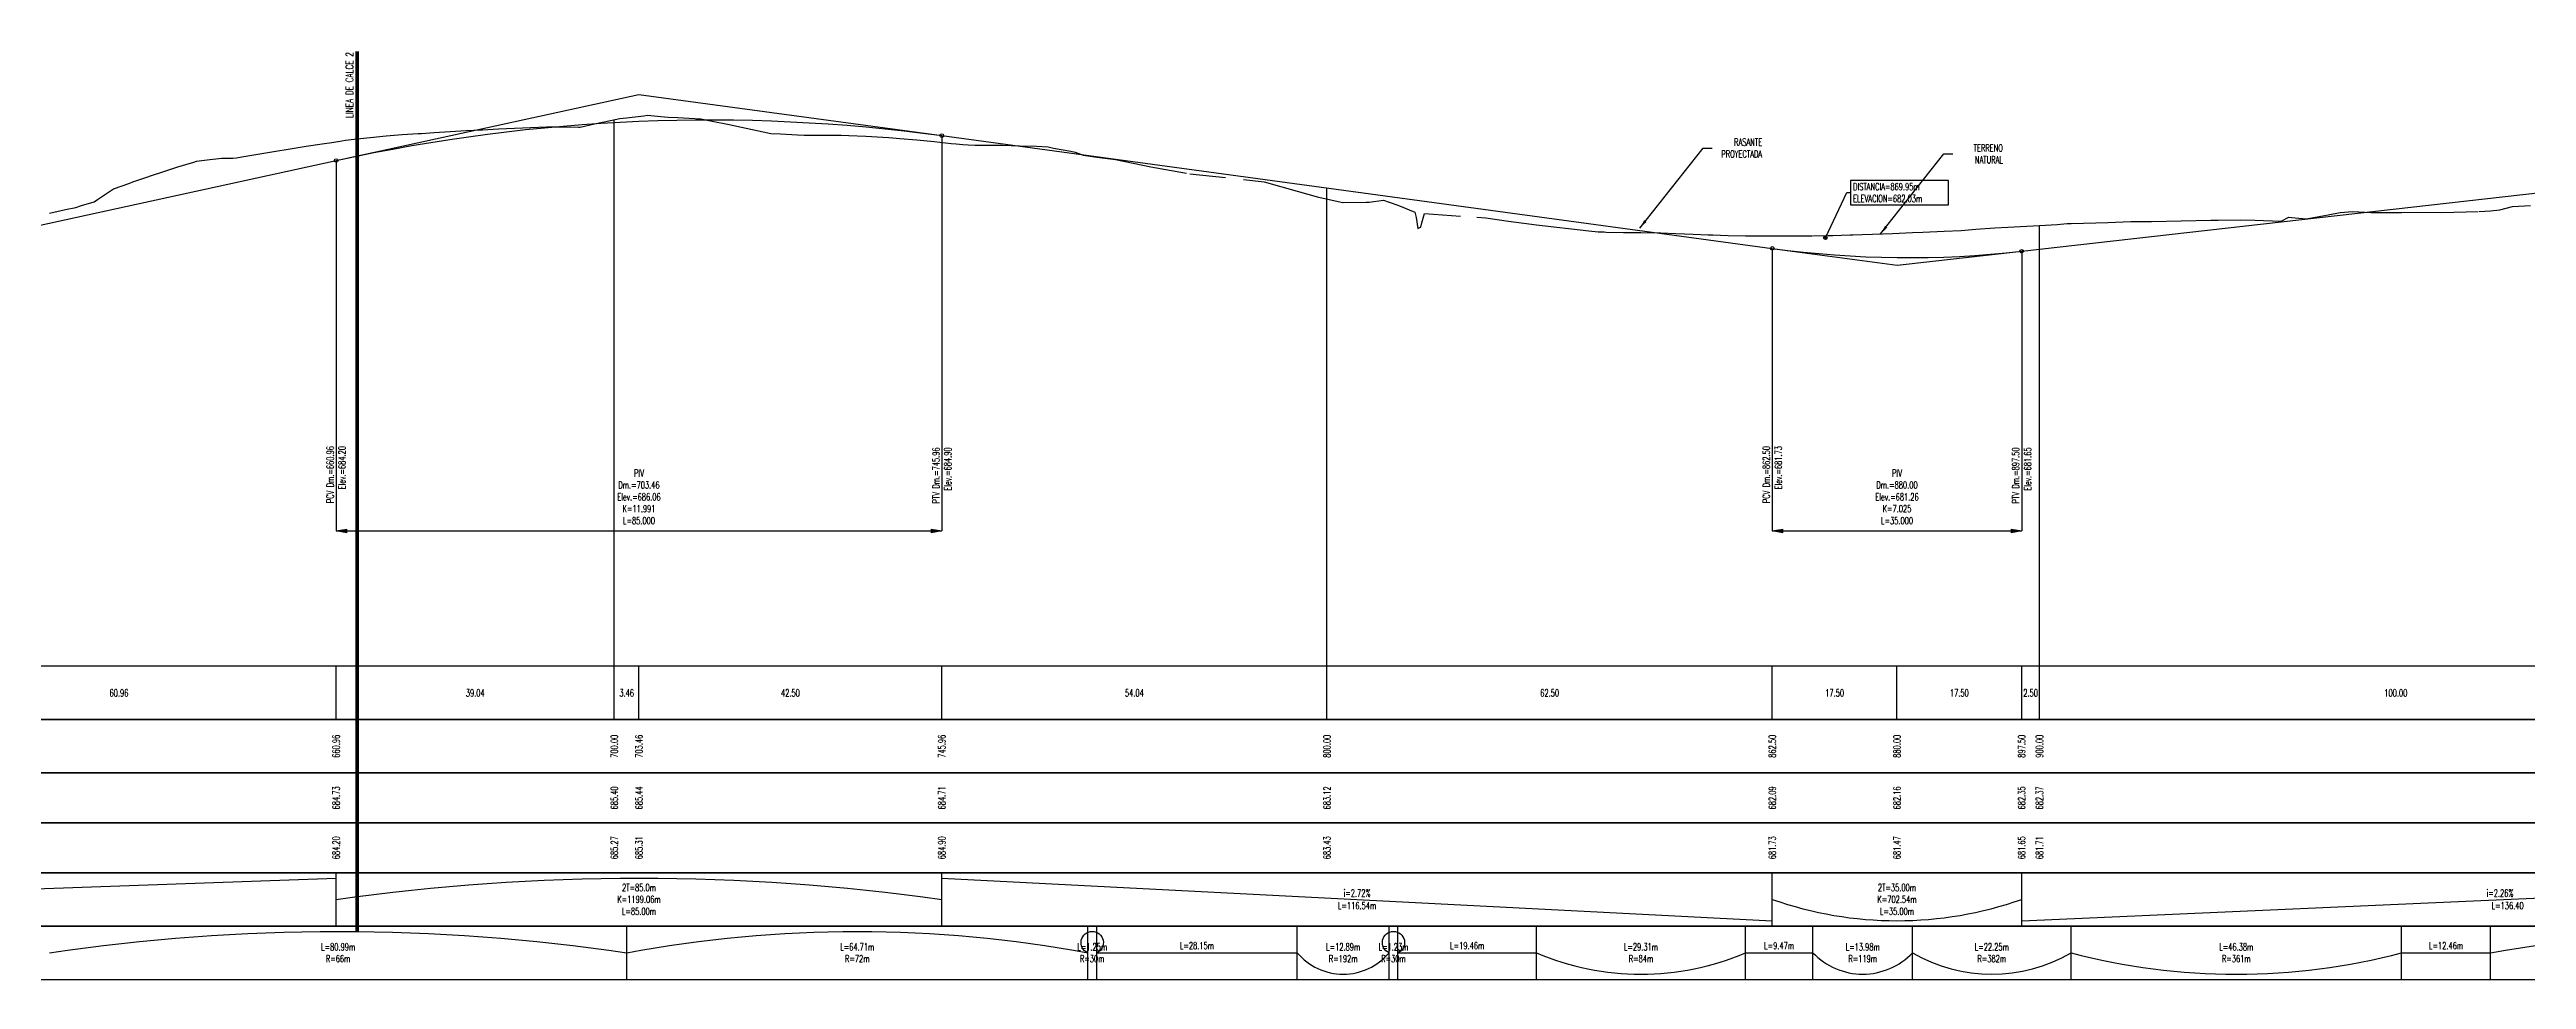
# Model space of a CAD drawing. Extents: x 350769 to 354978, y 6304672 to 6307963.
# Drawn here: x 354455.6 to 354803.2, y 6305572.6 to 6305703.2 of the extents above; entities that cross this region are included whole.
import ezdxf
from ezdxf.enums import TextEntityAlignment as Align

# ---------------------------------------------------------------- set-up
doc = ezdxf.new("R2010")
doc.units = 0
for name, pattern in [('CENTER', [50.8, 31.75, -6.35, 6.35, -6.35]), ('DASHDOTX2', [2, 1, -0.5, 0, -0.5]), ('DASHED', [19.05, 12.7, -6.35])]:
    doc.linetypes.add(name, pattern=pattern)
doc.layers.get('0').update_dxf_attribs({"linetype": 'CONTINUOUS'})
for name, color, linetype in [('04_Pav ext_Cortes', 3, 'CONTINUOUS'), ('04_Pav ext_Txt Cortes', 2, 'CONTINUOUS'), ('C-CARR-OBRA-PATR', 4, 'CONTINUOUS'), ('C-ROAD-PROF', 3, 'CONTINUOUS'), ('C-ROAD-PROF-TEXT', 2, 'CONTINUOUS')]:
    doc.layers.add(name, color=color, linetype=linetype)
doc.layers.add('TEXTOS-PERFILES', color=7, linetype='CONTINUOUS', lineweight=20)
doc.styles.add('ROMANS', font='romans.shx', dxfattribs={"width": 0.65})
doc.dimstyles.new('2F500', dxfattribs={"dimtxt": 1, "dimasz": 1, "dimexe": 0.35, "dimexo": 0.35, "dimgap": 0.25, "dimtad": 1, "dimdsep": 46, "dimtxsty": 'ROMANS', "dimcen": 0, "dimclrd": 7, "dimclre": 7, "dimclrt": 2, "dimaunit": 2, "dimadec": 1, "dimazin": 0, "dimtfac": 1, "dimtmove": 0, "dimatfit": 3, "dimfxl": 0.35, "dimfxlon": 1, "dimtolj": 1, "dimtzin": 0, "dimarcsym": 1})
doc.dimstyles.get("Standard").update_dxf_attribs({"dimtxt": 0.18, "dimasz": 0.18, "dimexe": 0.18, "dimexo": 0.0625, "dimgap": 0.09, "dimtad": 0, "dimtih": 1, "dimtoh": 1, "dimdec": 4, "dimzin": 0, "dimdsep": 46, "dimtxsty": 'STANDARD', "dimcen": 0.09, "dimadec": 0, "dimazin": 0, "dimtfac": 1, "dimtdec": 4, "dimtofl": 0, "dimtmove": 0, "dimatfit": 3, "dimfxl": 1, "dimtolj": 1, "dimtzin": 0, "dimarcsym": 0})

# ---------------------------------------------------------------- blocks, each defined once
blk = doc.blocks.new('*U1005')
at = {"layer": 'C-ROAD-PROF', "color": 7, "linetype": 'DASHED', "lineweight": -3, "ltscale": 0.4}
for p, q in [((355891.81, 6305224.87), (355894.06, 6305225.36)), ((355894.06, 6305225.36), (355895.35, 6305225.62)), ((355895.35, 6305225.62), (355896.31, 6305225.74)), ((355896.31, 6305225.74), (355898.71, 6305226.01)), ((355898.71, 6305226.01), (355899.24, 6305226.08)), ((355899.24, 6305226.08), (355901.1, 6305225.91)), ((355901.1, 6305225.91), (355902.14, 6305225.82)), ((355902.14, 6305225.82), (355903.5, 6305225.75)), ((355903.5, 6305225.75), (355905.9, 6305225.62)), ((355905.9, 6305225.62), (355906.73, 6305225.58)), ((355906.73, 6305225.58), (355908.29, 6305225.27)), ((355908.29, 6305225.27), (355910.69, 6305224.79)), ((355851.32, 6305221.72), (355853.57, 6305222.06)), ((355853.57, 6305222.06), (355854.94, 6305222.26)), ((355854.94, 6305222.26), (355855.8, 6305222.42)), ((355855.8, 6305222.42), (355855.82, 6305222.42)), ((355855.82, 6305222.42), (355856.84, 6305222.57)), ((355856.84, 6305222.57), (355858.07, 6305222.72)), ((355858.07, 6305222.72), (355860.32, 6305222.98)), ((355860.32, 6305222.98), (355862.57, 6305223.21)), ((355862.57, 6305223.21), (355863.11, 6305223.26)), ((355863.11, 6305223.26), (355864.82, 6305223.38)), ((355864.82, 6305223.38), (355867.06, 6305223.51)), ((355867.06, 6305223.51), (355867.52, 6305223.53)), ((355867.52, 6305223.53), (355869.31, 6305223.66)), ((355869.31, 6305223.66), (355871.56, 6305223.8)), ((355871.56, 6305223.8), (355873.81, 6305223.93)), ((355873.81, 6305223.93), (355875.87, 6305224.02)), ((355875.87, 6305224.02), (355876.06, 6305224.03)), ((355876.06, 6305224.03), (355878.31, 6305224.17)), ((355878.31, 6305224.17), (355879.43, 6305224.22)), ((355879.43, 6305224.22), (355880.56, 6305224.28)), ((355880.56, 6305224.28), (355882.81, 6305224.38)), ((355882.81, 6305224.38), (355885.06, 6305224.45)), ((355885.06, 6305224.45), (355885.71, 6305224.47)), ((355885.71, 6305224.47), (355887.31, 6305224.46)), ((355887.31, 6305224.46), (355889.56, 6305224.42)), ((355889.56, 6305224.42), (355889.77, 6305224.41)), ((355889.77, 6305224.41), (355891.81, 6305224.87)), ((355910.69, 6305224.79), (355913.09, 6305224.29)), ((355913.09, 6305224.29), (355915.48, 6305223.76)), ((355915.48, 6305223.76), (355916.55, 6305223.51)), ((355916.55, 6305223.51), (355917.88, 6305223.46)), ((355917.88, 6305223.46), (355920.28, 6305223.34)), ((355920.28, 6305223.34), (355921.24, 6305223.28)), ((355921.24, 6305223.28), (355922.67, 6305223.29)), ((355922.67, 6305223.29), (355925.07, 6305223.29)), ((355925.07, 6305223.29), (355926.39, 6305223.28)), ((355926.39, 6305223.28), (355927.47, 6305223.24)), ((355927.47, 6305223.24), (355929.86, 6305223.14)), ((355929.86, 6305223.14), (355932.26, 6305223.02)), ((355932.26, 6305223.02), (355933.08, 6305222.97)), ((355933.08, 6305222.97), (355934.66, 6305222.84)), ((355934.66, 6305222.84), (355937.05, 6305222.62)), ((355937.05, 6305222.62), (355939.45, 6305222.38)), ((355939.45, 6305222.38), (355941.85, 6305222.13)), ((355941.85, 6305222.13), (355942.55, 6305222.05)), ((355942.55, 6305222.05), (355943.48, 6305221.96)), ((355943.48, 6305221.96), (355944.24, 6305221.92)), ((355944.24, 6305221.92), (355945.22, 6305221.86)), ((355945.22, 6305221.86), (355946.64, 6305221.87)), ((355946.64, 6305221.87), (355949.04, 6305221.86)), ((355949.04, 6305221.86), (355951.43, 6305221.81)), ((355951.43, 6305221.81), (355953.83, 6305221.72)), ((355831.07, 6305218.11), (355833.32, 6305218.82)), ((355833.32, 6305218.82), (355835.57, 6305219.51)), ((355835.57, 6305219.51), (355835.96, 6305219.63)), ((355835.96, 6305219.63), (355837.82, 6305219.86)), ((355837.82, 6305219.86), (355839.48, 6305220.05)), ((355839.48, 6305220.05), (355840.07, 6305220.06)), ((355840.07, 6305220.06), (355841.04, 6305220.08)), ((355841.04, 6305220.08), (355841.55, 6305220.11)), ((355841.55, 6305220.11), (355842.32, 6305220.24)), ((355842.32, 6305220.24), (355844.57, 6305220.63)), ((355844.57, 6305220.63), (355846.82, 6305221.01)), ((355846.82, 6305221.01), (355849.07, 6305221.37)), ((355849.07, 6305221.37), (355851.32, 6305221.72)), ((355953.83, 6305221.72), (355955.44, 6305221.63)), ((355955.44, 6305221.63), (355956.23, 6305221.48)), ((355956.23, 6305221.48), (355958.62, 6305221.02)), ((355958.62, 6305221.02), (355959.26, 6305220.89)), ((355959.26, 6305220.89), (355960.39, 6305220.47)), ((355960.39, 6305220.47), (355961.02, 6305220.39)), ((355961.02, 6305220.39), (355962.27, 6305220.22)), ((355962.27, 6305220.22), (355964.92, 6305219.86)), ((355964.92, 6305219.86), (355969.89, 6305218.84)), ((355969.89, 6305218.84), (355975.32, 6305217.88)), ((355822.07, 6305214.27), (355824.32, 6305215.74)), ((355824.32, 6305215.74), (355826.57, 6305216.55)), ((355824.32, 6305215.74), (355824.32, 6305215.74)), ((355826.57, 6305216.55), (355827.03, 6305216.72)), ((355827.03, 6305216.72), (355828.82, 6305217.36)), ((355828.82, 6305217.36), (355829.79, 6305217.69)), ((355829.79, 6305217.69), (355831.07, 6305218.11)), ((355975.32, 6305217.88), (355985.76, 6305216.73)), ((355985.76, 6305216.73), (355990.42, 6305215.43)), ((355990.42, 6305215.43), (355993.39, 6305214.6)), ((355815.32, 6305212.33), (355817.57, 6305212.83)), ((355817.57, 6305212.83), (355819.02, 6305213.14)), ((355819.02, 6305213.14), (355819.82, 6305213.39)), ((355819.82, 6305213.39), (355821.57, 6305213.94)), ((355821.57, 6305213.94), (355822.07, 6305214.27)), ((355993.39, 6305214.6), (355993.64, 6305214.55)), ((355993.64, 6305214.55), (355996.83, 6305213.84)), ((355996.83, 6305213.84), (355996.86, 6305213.84)), ((355996.86, 6305213.84), (356000.08, 6305213.88)), ((356000.08, 6305213.88), (356000.51, 6305213.89)), ((356000.51, 6305213.89), (356002.54, 6305214.17)), ((356002.54, 6305214.17), (356003.31, 6305213.89)), ((356003.31, 6305213.89), (356004.54, 6305213.44)), ((356004.54, 6305213.44), (356004.77, 6305213.36)), ((356004.77, 6305213.36), (356006.9, 6305212.49)), ((356006.9, 6305212.49), (356007.09, 6305211.72)), ((356007.09, 6305211.72), (356007.33, 6305210.17)), ((356007.92, 6305210.97), (356008.27, 6305212.27)), ((356008.27, 6305212.27), (356015.61, 6305211.76)), ((356015.61, 6305211.76), (356016.86, 6305211.69)), ((356016.86, 6305211.69), (356020.05, 6305211.21)), ((356114.47, 6305211.25), (356118.63, 6305211.35)), ((356118.63, 6305211.35), (356119.63, 6305211.36)), ((356119.63, 6305211.36), (356122.78, 6305211.4)), ((356122.78, 6305211.4), (356124.78, 6305211.33)), ((356124.78, 6305211.33), (356128.5, 6305211.2)), ((356128.5, 6305211.2), (356129.59, 6305211.76)), ((356129.59, 6305211.76), (356129.93, 6305211.73)), ((356129.93, 6305211.73), (356131.98, 6305211.55)), ((356131.98, 6305211.55), (356135.09, 6305212.11)), ((356135.09, 6305212.11), (356136.78, 6305212.43)), ((356136.78, 6305212.43), (356138.57, 6305212.57)), ((356138.57, 6305212.57), (356140.24, 6305212.49)), ((356140.24, 6305212.49), (356141.06, 6305212.45)), ((356141.06, 6305212.45), (356145.4, 6305212.45)), ((356145.4, 6305212.45), (356147.65, 6305212.47)), ((356147.65, 6305212.47), (356151.06, 6305212.42)), ((356151.06, 6305212.42), (356156.3, 6305212.56)), ((356156.3, 6305212.56), (356157.86, 6305212.68)), ((356157.86, 6305212.68), (356159.18, 6305212.79)), ((356159.18, 6305212.79), (356160.97, 6305213.25)), ((356160.97, 6305213.25), (356163.5, 6305213.43)), ((356007.33, 6305210.17), (356007.64, 6305210.3)), ((356007.64, 6305210.3), (356007.76, 6305210.36)), ((356007.76, 6305210.36), (356007.92, 6305210.97)), ((356020.05, 6305211.21), (356022.22, 6305210.92)), ((356022.22, 6305210.92), (356023.99, 6305210.7)), ((356023.99, 6305210.7), (356026.44, 6305210.41)), ((356026.44, 6305210.41), (356028.88, 6305210.13)), ((356028.88, 6305210.13), (356031.32, 6305209.86)), ((356031.32, 6305209.86), (356032.63, 6305209.73)), ((356032.63, 6305209.73), (356033.03, 6305209.71)), ((356033.03, 6305209.71), (356033.5, 6305209.69)), ((356033.5, 6305209.69), (356033.77, 6305209.68)), ((356033.77, 6305209.68), (356036.21, 6305209.64)), ((356036.21, 6305209.64), (356038.65, 6305209.61)), ((356038.65, 6305209.61), (356041.09, 6305209.59)), ((356041.09, 6305209.59), (356041.46, 6305209.59)), ((356041.46, 6305209.59), (356043.54, 6305209.48)), ((356043.54, 6305209.48), (356045.98, 6305209.37)), ((356045.98, 6305209.37), (356048.06, 6305209.29)), ((356048.06, 6305209.29), (356048.42, 6305209.28)), ((356048.42, 6305209.28), (356048.72, 6305209.27)), ((356048.72, 6305209.27), (356050.87, 6305209.21)), ((356050.87, 6305209.21), (356053.31, 6305209.15)), ((356053.31, 6305209.15), (356057.6, 6305209.16)), ((356057.6, 6305209.16), (356062.77, 6305209.16)), ((356062.77, 6305209.16), (356064.91, 6305209.19)), ((356064.91, 6305209.19), (356065.57, 6305209.21)), ((356065.57, 6305209.21), (356068.03, 6305209.29)), ((356068.03, 6305209.29), (356068.37, 6305209.3)), ((356068.37, 6305209.3), (356069.7, 6305209.34)), ((356069.7, 6305209.34), (356071.16, 6305209.39)), ((356071.16, 6305209.39), (356073.96, 6305209.5)), ((356073.96, 6305209.5), (356076.76, 6305209.62)), ((356076.76, 6305209.62), (356078.21, 6305209.68)), ((356078.21, 6305209.68), (356081.21, 6305209.81)), ((356081.21, 6305209.81), (356083.58, 6305209.91)), ((356083.58, 6305209.91), (356085.66, 6305210.07)), ((356085.66, 6305210.07), (356088.3, 6305210.28)), ((356088.3, 6305210.28), (356090.11, 6305210.37)), ((356090.11, 6305210.37), (356094.56, 6305210.59)), ((356094.56, 6305210.59), (356097.06, 6305210.72)), ((356097.06, 6305210.72), (356098.47, 6305210.88)), ((356098.47, 6305210.88), (356099.01, 6305210.89)), ((356099.01, 6305210.89), (356102.46, 6305210.98)), ((356102.46, 6305210.98), (356104.17, 6305211.03)), ((356104.17, 6305211.03), (356107.41, 6305211.14)), ((356107.41, 6305211.14), (356108.57, 6305211.16)), ((356108.57, 6305211.16), (356109.32, 6305211.16)), ((356109.32, 6305211.16), (356110.3, 6305211.17)), ((356110.3, 6305211.17), (356114.47, 6305211.25))]:
    blk.add_line(p, q, dxfattribs=at)
blk = doc.blocks.new('*U1001')
at = {"layer": 'C-ROAD-PROF', "color": 8, "linetype": 'Continuous', "lineweight": -3, "ltscale": 2}
for p, q in [((355855.54, 6305219.73), (355898.04, 6305229.01)), ((355898.04, 6305229.01), (355940.54, 6305223.23)), ((356057.08, 6305207.39), (356074.58, 6305205.01)), ((356074.58, 6305205.01), (356092.08, 6305206.98))]:
    blk.add_line(p, q, dxfattribs=at)
at = {"layer": 'C-ROAD-PROF', "color": 1, "linetype": 'Continuous', "lineweight": -3, "ltscale": 2}
for p, q in [((355895.38, 6305225.12), (355898.04, 6305225.25)), ((355898.04, 6305225.25), (355900.69, 6305225.34)), ((355900.69, 6305225.34), (355903.35, 6305225.41)), ((355903.35, 6305225.41), (355906.01, 6305225.44)), ((355906.01, 6305225.44), (355908.66, 6305225.45)), ((355908.66, 6305225.45), (355911.32, 6305225.43)), ((355911.32, 6305225.43), (355913.98, 6305225.38)), ((355913.98, 6305225.38), (355916.63, 6305225.29)), ((355916.63, 6305225.29), (355919.29, 6305225.18)), ((355863.51, 6305221.34), (355866.16, 6305221.82)), ((355866.16, 6305221.82), (355868.82, 6305222.26)), ((355868.82, 6305222.26), (355871.48, 6305222.68)), ((355871.48, 6305222.68), (355874.13, 6305223.07)), ((355874.13, 6305223.07), (355876.79, 6305223.43)), ((355876.79, 6305223.43), (355879.44, 6305223.76)), ((355879.44, 6305223.76), (355882.1, 6305224.06)), ((355882.1, 6305224.06), (355884.76, 6305224.33)), ((355884.76, 6305224.33), (355887.41, 6305224.57)), ((355887.41, 6305224.57), (355890.07, 6305224.79)), ((355890.07, 6305224.79), (355892.73, 6305224.97)), ((355892.73, 6305224.97), (355895.38, 6305225.12)), ((355919.29, 6305225.18), (355921.94, 6305225.04)), ((355921.94, 6305225.04), (355924.6, 6305224.87)), ((355924.6, 6305224.87), (355927.26, 6305224.67)), ((355927.26, 6305224.67), (355929.91, 6305224.44)), ((355929.91, 6305224.44), (355932.57, 6305224.19)), ((355932.57, 6305224.19), (355935.23, 6305223.9)), ((355935.23, 6305223.9), (355937.88, 6305223.58)), ((355937.88, 6305223.58), (355940.54, 6305223.23)), ((355940.54, 6305223.23), (356057.08, 6305207.39)), ((356092.08, 6305206.98), (356228.47, 6305222.41)), ((355687.08, 6305182.93), (355855.54, 6305219.73)), ((355855.54, 6305219.73), (355858.19, 6305220.3)), ((355858.19, 6305220.3), (355860.85, 6305220.83)), ((355860.85, 6305220.83), (355863.51, 6305221.34)), ((356057.08, 6305207.39), (356059.26, 6305207.1)), ((356059.26, 6305207.1), (356061.45, 6305206.86)), ((356061.45, 6305206.86), (356063.64, 6305206.65)), ((356063.64, 6305206.65), (356065.83, 6305206.47)), ((356065.83, 6305206.47), (356068.01, 6305206.32)), ((356068.01, 6305206.32), (356070.2, 6305206.21)), ((356070.2, 6305206.21), (356072.39, 6305206.14)), ((356072.39, 6305206.14), (356074.58, 6305206.1)), ((356074.58, 6305206.1), (356076.76, 6305206.09)), ((356076.76, 6305206.09), (356078.95, 6305206.11)), ((356078.95, 6305206.11), (356081.14, 6305206.17)), ((356081.14, 6305206.17), (356083.33, 6305206.27)), ((356083.33, 6305206.27), (356085.51, 6305206.4)), ((356085.51, 6305206.4), (356087.7, 6305206.56)), ((356087.7, 6305206.56), (356089.89, 6305206.75)), ((356089.89, 6305206.75), (356092.08, 6305206.98))]:
    blk.add_line(p, q, dxfattribs=at)
blk = doc.blocks.new('_ClosedFilled')
blk.add_hatch(color=256).paths.add_polyline_path([(-1, 0.17), (-1, -0.17), (0, 0)])
at = {"color": 0, "linetype": 'ByBlock', "lineweight": -2}
for p, q in [((-1, 0.17), (0, 0)), ((-1, 0.17), (-1, -0.17)), ((0, 0), (-1, -0.17))]:
    blk.add_line(p, q, dxfattribs=at)
blk = doc.blocks.new('AeccTickCircle')
blk.add_circle((0, 0), 1)
blk = doc.blocks.new('*U1000')
at = {"layer": 'C-ROAD-PROF-TEXT', "color": 7, "linetype": 'Continuous', "lineweight": -3}
for p, q in [((355940.54, 6305223.23), (355940.54, 6305167.72)), ((355855.54, 6305219.73), (355855.54, 6305167.72)), ((355855.54, 6305167.72), (355940.54, 6305167.72))]:
    blk.add_line(p, q, dxfattribs=at)
for name, p, xscale, yscale, zscale, rotation in [('AeccTickCircle', (355940.54, 6305223.23), 0.2500000000000001, 0.2500000000000001, 0.2500000000000001, 270), ('AeccTickCircle', (355855.54, 6305219.73), 0.2500000000000001, 0.2500000000000001, 0.2500000000000001, 270), ('_ClosedFilled', (355855.54, 6305167.72), 1.499999999999989, 1.499999999999989, 1.499999999999989, 180)]:
    blk.add_blockref(name, p, dxfattribs=dict(at, xscale=xscale, yscale=yscale, zscale=zscale, rotation=rotation))
at = {"layer": 'C-ROAD-PROF-TEXT', "color": 7, "linetype": 'Continuous', "lineweight": -3, "xscale": 1.499999999999989, "yscale": 1.499999999999989, "zscale": 1.499999999999989}
blk.add_blockref('_ClosedFilled', (355940.54, 6305167.72), dxfattribs=at)
at = {"layer": 'C-ROAD-PROF-TEXT', "color": 3, "linetype": 'Continuous', "lineweight": -3, "char_height": 1, "attachment_point": 6, "rotation": 90, "style": 'ROMANS'}
for s, insert in [('PCV Dm.=660.96\\PElev.=684.20', (355855.54, 6305179.63)), ('PTV Dm.=745.96\\PElev.=684.90', (355940.54, 6305179.44))]:
    blk.add_mtext(s, dxfattribs=dict(at, insert=insert))
at = {"layer": 'C-ROAD-PROF-TEXT', "color": 3, "linetype": 'Continuous', "lineweight": -3, "insert": (355898.04, 6305168.66), "char_height": 1, "attachment_point": 8, "style": 'ROMANS'}
blk.add_mtext('{\\C3;PIV\\PDm.=703.46\\PElev.=686.06\\PK=11.991\\PL=85.000}', dxfattribs=at)
blk = doc.blocks.new('*U999')
at = {"layer": 'C-ROAD-PROF-TEXT', "color": 7, "linetype": 'Continuous', "lineweight": -3}
for p, q in [((356057.08, 6305207.39), (356057.08, 6305167.72)), ((356092.08, 6305206.98), (356092.08, 6305167.72)), ((356057.08, 6305167.72), (356092.08, 6305167.72))]:
    blk.add_line(p, q, dxfattribs=at)
for name, p, xscale, yscale, zscale, rotation in [('AeccTickCircle', (356057.08, 6305207.39), 0.2500000000000001, 0.2500000000000001, 0.2500000000000001, 270), ('AeccTickCircle', (356092.08, 6305206.98), 0.2500000000000001, 0.2500000000000001, 0.2500000000000001, 270), ('_ClosedFilled', (356057.08, 6305167.72), 1.499999999999989, 1.499999999999989, 1.499999999999989, 180)]:
    blk.add_blockref(name, p, dxfattribs=dict(at, xscale=xscale, yscale=yscale, zscale=zscale, rotation=rotation))
at = {"layer": 'C-ROAD-PROF-TEXT', "color": 7, "linetype": 'Continuous', "lineweight": -3, "xscale": 1.499999999999989, "yscale": 1.499999999999989, "zscale": 1.499999999999989}
blk.add_blockref('_ClosedFilled', (356092.08, 6305167.72), dxfattribs=at)
at = {"layer": 'C-ROAD-PROF-TEXT', "color": 3, "linetype": 'Continuous', "lineweight": -3, "char_height": 1, "attachment_point": 6, "rotation": 90, "style": 'ROMANS'}
for s, insert in [('PCV Dm.=862.50\\PElev.=681.73', (356057.08, 6305179.63)), ('PTV Dm.=897.50\\PElev.=681.65', (356092.08, 6305179.44))]:
    blk.add_mtext(s, dxfattribs=dict(at, insert=insert))
at = {"layer": 'C-ROAD-PROF-TEXT', "color": 3, "linetype": 'Continuous', "lineweight": -3, "insert": (356074.58, 6305168.66), "char_height": 1, "attachment_point": 8, "style": 'ROMANS'}
blk.add_mtext('{\\C3;PIV\\PDm.=880.00\\PElev.=681.26\\PK=7.025\\PL=35.000}', dxfattribs=at)
blk = doc.blocks.new('*U998')
at = {"layer": 'TEXTOS-PERFILES', "color": 7, "linetype": 'Continuous', "lineweight": 20, "char_height": 1, "attachment_point": 5, "style": 'ROMANS'}
for s, insert in [('{\\C256;60.96}', (355825.06, 6305144.97)), ('{\\C256;39.04}', (355875.06, 6305144.97)), ('{\\C256;3.46}', (355896.31, 6305144.97)), ('{\\C256;42.50}', (355919.29, 6305144.97)), ('{\\C256;54.04}', (355967.56, 6305144.97)), ('{\\C256;62.50}', (356025.83, 6305144.97)), ('{\\C256;17.50}', (356065.83, 6305144.97)), ('{\\C256;17.50}', (356083.33, 6305144.97)), ('{\\C256;2.50}', (356093.33, 6305144.97)), ('{\\C256;100.00}', (356144.58, 6305144.97))]:
    blk.add_mtext(s, dxfattribs=dict(at, insert=insert))
blk = doc.blocks.new('*U997')
at = {"layer": 'TEXTOS-PERFILES', "color": 7, "linetype": 'Continuous', "lineweight": 20, "char_height": 1, "attachment_point": 5, "rotation": 90, "style": 'ROMANS'}
for s, insert in [('{\\C256;660.96}', (355855.54, 6305137.47)), ('700.00', (355894.58, 6305137.47)), ('{\\C256;703.46}', (355898.04, 6305137.47)), ('{\\C256;745.96}', (355940.54, 6305137.47)), ('800.00', (355994.58, 6305137.47)), ('{\\C256;862.50}', (356057.08, 6305137.47)), ('{\\C256;880.00}', (356074.58, 6305137.47)), ('{\\C256;897.50}', (356092.08, 6305137.47)), ('900.00', (356094.58, 6305137.47))]:
    blk.add_mtext(s, dxfattribs=dict(at, insert=insert))
blk = doc.blocks.new('*U996')
at = {"layer": 'C-CARR-OBRA-PATR', "color": 141, "linetype": 'Continuous', "lineweight": -3, "char_height": 1, "style": 'ROMANS'}
for s, insert, attachment_point in [('{\\C256;L=116.54m}', (355998.81, 6305115.6), 2), ('{\\C256;i=2.72%}', (355998.81, 6305116.35), 8)]:
    blk.add_mtext(s, dxfattribs=dict(at, insert=insert, attachment_point=attachment_point))
at = {"layer": 'TEXTOS-PERFILES', "color": 7, "linetype": 'Continuous', "lineweight": 20, "char_height": 1, "style": 'ROMANS'}
for s, insert, attachment_point in [('{\\C256;2T=85.0m\\PK=1199.06m\\PL=85.00m}', (355898.04, 6305115.97), 5), ('{\\C256;2T=35.00m\\PK=702.54m\\PL=35.00m}', (356074.58, 6305115.97), 5), ('{\\C256;i=2.26%}', (356157.32, 6305116.35), 7), ('{\\C256;L=136.40}', (356160.27, 6305115.6), 2)]:
    blk.add_mtext(s, dxfattribs=dict(at, insert=insert, attachment_point=attachment_point))
blk = doc.blocks.new('*U995')
at = {"layer": 'TEXTOS-PERFILES', "color": 7, "linetype": 'Continuous', "lineweight": 20, "char_height": 1, "attachment_point": 5, "style": 'ROMANS'}
for s, insert in [('{\\C256;L=80.99m\\PR=66m}', (355855.82, 6305108.47)), ('{\\C256;L=64.71m\\PR=72m}', (355928.67, 6305108.47)), ('{\\C256;L=1.25m\\PR=30m}', (355961.64, 6305108.47)), ('{\\C256;L=28.15m}', (355976.34, 6305109.47)), ('{\\C256;L=12.89m\\PR=192m}', (355996.86, 6305108.47)), ('{\\C256;L=1.23m\\PR=30m}', (356003.92, 6305108.47)), ('{\\C256;L=19.46m}', (356014.27, 6305109.47)), ('{\\C256;L=29.31m\\PR=84m}', (356038.65, 6305108.47)), ('{\\C256;L=9.47m}', (356058.04, 6305109.47)), ('{\\C256;L=13.98m\\PR=119m}', (356069.77, 6305108.47)), ('{\\C256;L=22.25m\\PR=382m}', (356087.88, 6305108.47)), ('{\\C256;L=46.38m\\PR=361m}', (356122.2, 6305108.47)), ('{\\C256;L=12.46m}', (356151.63, 6305109.47))]:
    blk.add_mtext(s, dxfattribs=dict(at, insert=insert))
blk = doc.blocks.new('*U994')
at = {"layer": 'TEXTOS-PERFILES', "color": 7, "linetype": 'Continuous', "lineweight": 20, "char_height": 1, "attachment_point": 5, "rotation": 90, "style": 'ROMANS'}
for s, insert in [('684.20', (355855.54, 6305123.22)), ('685.27', (355894.58, 6305123.22)), ('685.31', (355898.04, 6305123.22)), ('684.90', (355940.54, 6305123.22)), ('683.43', (355994.58, 6305123.22)), ('681.73', (356057.08, 6305123.22)), ('681.47', (356074.58, 6305123.22)), ('681.65', (356092.08, 6305123.22)), ('681.71', (356094.58, 6305123.22))]:
    blk.add_mtext(s, dxfattribs=dict(at, insert=insert))
blk = doc.blocks.new('*U1002')
at = {"layer": 'C-CARR-OBRA-PATR', "color": 7, "linetype": 'Continuous', "lineweight": -3}
for p, q in [((356068.05, 6305216.93), (356068.05, 6305213.51)), ((356081.83, 6305216.93), (356068.05, 6305216.93)), ((356081.83, 6305213.51), (356081.83, 6305216.93)), ((356068.05, 6305213.51), (356081.83, 6305213.51))]:
    blk.add_line(p, q, dxfattribs=at)
at = {"layer": 'C-CARR-OBRA-PATR', "color": 6, "linetype": 'Continuous', "lineweight": -3}
blk.add_circle((356064.53, 6305208.88), 0.125, dxfattribs=at)
at = {"layer": 'C-CARR-OBRA-PATR', "color": 7, "linetype": 'Continuous', "lineweight": -3, "insert": (356068.42, 6305215.22), "char_height": 1, "attachment_point": 4, "style": 'ROMANS'}
blk.add_mtext('{\\C3;DISTANCIA=869.95m\\PELEVACION=682.03m}', dxfattribs=at)
at = {"layer": 'C-CARR-OBRA-PATR', "color": 7, "linetype": 'Continuous', "lineweight": -3}
blk.add_leader([(356064.53, 6305208.88), (356067.55, 6305215.22), (356068.05, 6305215.22)], dimstyle='2F500', override={"dimscale": 1, "dimasz": 0.5, "dimclrd": 7, "dimldrblk": 'DotBlank', "dimlwd": -1}, dxfattribs=at)

msp = doc.modelspace()

# ---------------------------------------------------------------- linework, layer by layer
at = {"layer": '04_Pav ext_Cortes', "linetype": 'CENTER', "ltscale": 0.25, "const_width": 0.5}
msp.add_lwpolyline([(354498.753, 6305579.358), (354498.753, 6305702.991)], dxfattribs=at)
at = {"layer": 'C-ROAD-PROF', "color": 252, "linetype": 'Continuous', "lineweight": -3}
for p, q in [((354534.827, 6305616.649), (354534.827, 6305693.391)), ((354634.827, 6305616.649), (354634.827, 6305683.812)), ((354734.827, 6305616.649), (354734.827, 6305678.519))]:
    msp.add_line(p, q, dxfattribs=at)
at = {"layer": 'C-ROAD-PROF', "color": 7, "linetype": 'Continuous', "lineweight": -3}
for p, q in [((354495.79, 6305609.149), (354495.79, 6305616.649)), ((354534.827, 6305609.149), (354534.827, 6305616.649)), ((354538.29, 6305609.149), (354538.29, 6305616.649)), ((354580.79, 6305609.149), (354580.79, 6305616.649)), ((354634.827, 6305609.149), (354634.827, 6305616.649)), ((354697.327, 6305609.149), (354697.327, 6305616.649)), ((354714.827, 6305609.149), (354714.827, 6305616.649)), ((354732.327, 6305609.149), (354732.327, 6305616.649)), ((354734.827, 6305609.149), (354734.827, 6305616.649)), ((354327.327, 6305580.899), (354495.79, 6305586.899)), ((354495.79, 6305580.149), (354495.79, 6305587.649)), ((354580.79, 6305580.149), (354580.79, 6305587.649)), ((354580.79, 6305586.899), (354697.327, 6305580.899)), ((354697.327, 6305580.149), (354697.327, 6305587.649)), ((354732.327, 6305580.149), (354732.327, 6305587.649)), ((354732.327, 6305580.899), (354868.724, 6305586.899)), ((354536.563, 6305572.649), (354536.563, 6305580.149)), ((354601.272, 6305572.649), (354601.272, 6305580.149)), ((354602.52, 6305572.649), (354602.52, 6305580.149)), ((354630.672, 6305572.649), (354630.672, 6305580.149)), ((354643.557, 6305572.649), (354643.557, 6305580.149)), ((354644.788, 6305572.649), (354644.788, 6305580.149)), ((354664.246, 6305572.649), (354664.246, 6305580.149)), ((354693.56, 6305572.649), (354693.56, 6305580.149)), ((354703.025, 6305572.649), (354703.025, 6305580.149)), ((354717.009, 6305572.649), (354717.009, 6305580.149)), ((354739.263, 6305572.649), (354739.263, 6305580.149)), ((354785.647, 6305572.649), (354785.647, 6305580.149)), ((354798.108, 6305572.649), (354798.108, 6305580.149)), ((354602.52, 6305576.399), (354630.672, 6305576.399)), ((354644.788, 6305576.399), (354664.246, 6305576.399)), ((354693.56, 6305576.399), (354703.025, 6305576.399)), ((354785.647, 6305576.399), (354798.108, 6305576.399))]:
    msp.add_line(p, q, dxfattribs=at)
at = {"layer": 'C-ROAD-PROF', "color": 7, "linetype": 'Continuous', "lineweight": -3, "extrusion": (0, 0, -1)}
for centre, radius, start, end in [((-354538.29, 6305284.357), 302.542, 81.92458, 98.07542), ((-354496.068, 6305304.583), 274.816, 81.5263, 98.4737), ((-354568.918, 6305403.43), 175.969, 79.40503, 100.59497), ((-354831.997, 6305386.488), 192.91, 79.88223, 100.11777), ((-354601.896, 6305577.834), 1.565, 293.49644, 246.50356), ((-354644.173, 6305577.836), 1.563, 293.19582, 246.80418)]:
    msp.add_arc(centre, radius, start, end, dxfattribs=at)
at = {"layer": 'C-ROAD-PROF', "color": 7, "linetype": 'Continuous', "lineweight": -3}
for centre, radius, start, end in [((354714.827, 6305633.44), 52.542, 250.54484, 289.45516), ((354637.114, 6305581.817), 8.418, 220.06226, 319.93774), ((354678.903, 6305610.703), 37.305, 246.8649, 293.1351), ((354710.017, 6305583.047), 9.648, 223.55509, 316.44491), ((354728.136, 6305595.534), 22.135, 239.8223, 300.1777), ((354762.455, 6305664.543), 91.144, 255.2588, 284.7412)]:
    msp.add_arc(centre, radius, start, end, dxfattribs=at)
for points in [[(353832.327, 6305609.149), (354977.908, 6305609.149), (354977.908, 6305616.649), (353832.327, 6305616.649)], [(353832.327, 6305601.649), (354977.908, 6305601.649), (354977.908, 6305609.149), (353832.327, 6305609.149)], [(353832.327, 6305594.649), (354977.908, 6305594.649), (354977.908, 6305601.649), (353832.327, 6305601.649)], [(353832.327, 6305587.649), (354977.908, 6305587.649), (354977.908, 6305594.649), (353832.327, 6305594.649)], [(353832.327, 6305580.149), (354977.908, 6305580.149), (354977.908, 6305587.649), (353832.327, 6305587.649)], [(353832.327, 6305572.649), (354977.908, 6305572.649), (354977.908, 6305580.149), (353832.327, 6305580.149)]]:
    msp.add_3dface(points, dxfattribs=at)

# ---------------------------------------------------------------- block references
at = {"layer": 'C-CARR-OBRA-PATR', "color": 2, "linetype": 'Continuous', "lineweight": -3}
for name in ['*U999', '*U1000', '*U1002', '*U998', '*U997', '*U994', '*U996', '*U995']:
    msp.add_blockref(name, (-1359.749, 467.926), dxfattribs=at)
at = {"layer": 'C-ROAD-PROF', "color": 2, "linetype": 'Continuous', "lineweight": -3}
for name in ['*U1005', '*U1001']:
    msp.add_blockref(name, (-1359.749, 467.926), dxfattribs=at)

# ---------------------------------------------------------------- texts
at = {"layer": '04_Pav ext_Txt Cortes', "style": 'ROMANS', "width": 0.75}
msp.add_text('LINEA DE CALCE 2', height=1, rotation=90, dxfattribs=at).set_placement((354498.162, 6305698.241), align=Align.CENTER)
at = {"layer": 'C-ROAD-PROF-TEXT', "color": 2, "linetype": 'Continuous', "lineweight": -3, "char_height": 1, "width": 5.85561, "attachment_point": 6, "style": 'ROMANS'}
for s, insert in [('RASANTE PROYECTADA', (354695.909, 6305689.401)), ('TERRENO NATURAL', (354729.698, 6305688.59))]:
    msp.add_mtext(s, dxfattribs=dict(at, insert=insert))
at = {"layer": 'TEXTOS-PERFILES', "color": 7, "linetype": 'DASHDOTX2', "lineweight": 20, "char_height": 1, "attachment_point": 5, "rotation": 90, "style": 'ROMANS'}
for s, insert in [('684.73', (354495.79, 6305598.149)), ('685.44', (354538.29, 6305598.149)), ('684.71', (354580.79, 6305598.149)), ('682.35', (354732.327, 6305598.149))]:
    msp.add_mtext(s, dxfattribs=dict(at, insert=insert))
at = {"layer": 'TEXTOS-PERFILES', "color": 3, "linetype": 'DASHDOTX2', "lineweight": 20, "char_height": 1, "attachment_point": 5, "rotation": 90, "style": 'ROMANS'}
for s, insert in [('684.73', (354495.79, 6305598.149)), ('685.40', (354534.827, 6305598.149)), ('685.44', (354538.29, 6305598.149)), ('684.71', (354580.79, 6305598.149)), ('683.12', (354634.827, 6305598.149)), ('682.09', (354697.327, 6305598.149)), ('682.09', (354697.327, 6305598.149)), ('682.16', (354714.827, 6305598.149)), ('682.16', (354714.827, 6305598.149)), ('682.35', (354732.327, 6305598.149)), ('682.37', (354734.827, 6305598.149))]:
    msp.add_mtext(s, dxfattribs=dict(at, insert=insert))

# ---------------------------------------------------------------- leaders
at = {"layer": 'C-ROAD-PROF-TEXT', "color": 2, "linetype": 'Continuous', "lineweight": -3}
for points in [[(354678.739, 6305678.169), (354687.636, 6305689.401), (354688.886, 6305689.401)], [(354712.528, 6305677.359), (354721.425, 6305688.59), (354722.675, 6305688.59)]]:
    msp.add_leader(points, dimstyle='STANDARD', override={"dimscale": 1, "dimasz": 1.25, "dimclrd": 256, "dimlwd": -1}, dxfattribs=at)

doc.saveas('drawing.dxf')
